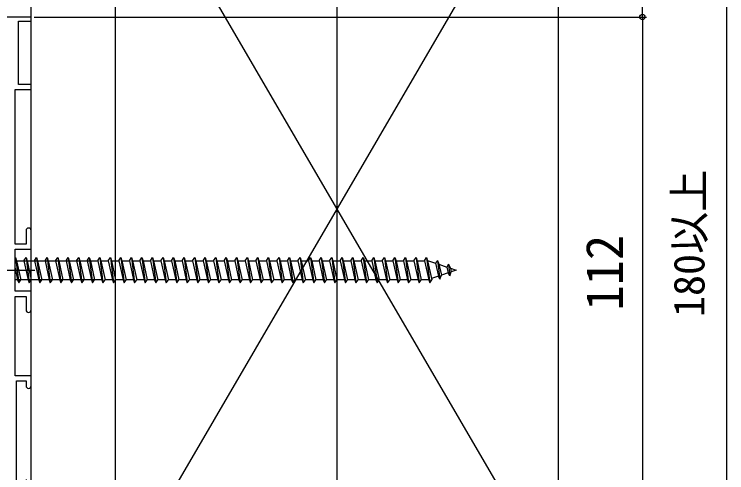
# Model space of a CAD drawing. Units: millimetres, scale not verified. Extents: x -525 to 525, y -782 to 778.
# Drawn here: x -14 to 155, y 219.7 to 328.4 of the extents above; entities that cross this region are included whole.
import ezdxf
from ezdxf.enums import TextEntityAlignment as Align

# ---------------------------------------------------------------- set-up
doc = ezdxf.new("R2010")
doc.units = ezdxf.units.MM
doc.header["$LTSCALE"] = 4
for name, color, linetype in [('0-2_YKK_11', 7, 'Continuous'), ('0-3_YKK_12', 2, 'Continuous'), ('0-4_YKK_13', 4, 'Continuous'), ('0-5_YKK_D', 6, 'Continuous'), ('0-7_YSS_K', 3, 'Continuous')]:
    doc.layers.add(name, color=color, linetype=linetype)
doc.styles.add('ＭＳ ゴシック', font='')
doc.styles.get('ＭＳ ゴシック').set_extended_font_data('MS Gothic')

msp = doc.modelspace()

# ---------------------------------------------------------------- linework, layer by layer
at = {"layer": '0-2_YKK_11'}
for points in [[(-11.2, 277.1), (-11.2, 273.9), (-13.8, 273.9), (-13.8, 310.5), (-10, 310.5), (-10, 311.7), (-13, 311.7), (-13, 326.7), (-10, 326.7), (-10, 327.7), (-20, 327.7)], [(-10, 258.3), (-10, 262.7), (-13.8, 262.7), (-13.8, 272.7), (-10, 272.7), (-10, 277.1)], [(-10, 240.3), (-10, 242.7), (-13.8, 242.7), (-13.8, 261.5), (-11.2, 261.5), (-11.2, 258.3)], [(-11.2, 218.1), (-11.2, 216.9), (-13.5, 216.9), (-13.5, 241.5), (-11.2, 241.5), (-11.2, 240.3)]]:
    msp.add_lwpolyline(points, dxfattribs=at)
for centre, start, end in [((-10.6, 277.1), 90.00001, 179.99999), ((-10.6, 277.1), 0.00001, 89.99999), ((-10.6, 258.3), 180.00001, 269.99999), ((-10.6, 258.3), 270.00001, 359.99999), ((-10.6, 240.3), 180.00001, 269.99999), ((-10.6, 240.3), 270.00001, 359.99999)]:
    msp.add_arc(centre, 0.6, start, end, dxfattribs=at)
at = {"layer": '0-3_YKK_12'}
for p, q in [((62.5, 508.2), (62.5, 70.2)), ((-24.1, 267.7), (-9.1, 267.7))]:
    msp.add_line(p, q, dxfattribs=at)
at = {"layer": '0-4_YKK_13'}
for p, q in [((-13.7, 270.7), (-12.95, 264.7)), ((-11.2, 270.7), (-10.45, 264.7)), ((-8.7, 270.7), (-7.95, 264.7)), ((-6.7, 269.95), (-6.2, 270.7)), ((-6.2, 270.7), (-5.45, 264.7)), ((-6.2, 270.7), (-5.95, 269.95)), ((-3.7, 270.7), (-2.95, 264.7)), ((-1.2, 270.7), (-0.45, 264.7)), ((1.3, 270.7), (2.05, 264.7)), ((3.8, 270.7), (4.55, 264.7)), ((6.3, 270.7), (7.05, 264.7)), ((8.3, 269.95), (8.8, 270.7)), ((8.8, 270.7), (9.55, 264.7)), ((8.8, 270.7), (9.05, 269.95)), ((11.3, 270.7), (12.05, 264.7)), ((13.8, 270.7), (14.55, 264.7)), ((16.3, 270.7), (17.05, 264.7)), ((18.8, 270.7), (19.55, 264.7)), ((21.3, 270.7), (22.05, 264.7)), ((23.8, 270.7), (24.55, 264.7)), ((26.3, 270.7), (27.05, 264.7)), ((28.8, 270.7), (29.55, 264.7)), ((31.3, 270.7), (32.05, 264.7)), ((33.8, 270.7), (34.55, 264.7)), ((36.3, 270.7), (37.05, 264.7)), ((38.8, 270.7), (39.55, 264.7)), ((41.3, 270.7), (42.05, 264.7)), ((43.8, 270.7), (44.55, 264.7)), ((46.3, 270.7), (47.05, 264.7)), ((48.8, 270.7), (49.55, 264.7)), ((51.3, 270.7), (52.05, 264.7)), ((53.8, 270.7), (54.55, 264.7)), ((56.3, 270.7), (57.05, 264.7)), ((58.8, 270.7), (59.55, 264.7)), ((61.3, 270.7), (62.05, 264.7)), ((63.8, 270.7), (64.55, 264.7)), ((66.3, 270.7), (67.05, 264.7)), ((68.8, 270.7), (69.55, 264.7)), ((71.3, 270.7), (72.05, 264.7)), ((73.8, 270.7), (74.55, 264.7)), ((76.3, 270.7), (77.05, 264.7)), ((78.8, 270.7), (79.55, 264.7)), ((81.3, 270.7), (82.05, 264.7)), ((83.8, 270.7), (84.55, 264.7)), ((-13.8, 269.95), (5.8, 269.95)), ((-13.45, 269.95), (-11.7, 269.95)), ((-13.45, 269.95), (-12.45, 265.45)), ((-10.95, 269.95), (-9.95, 265.45)), ((-8.45, 269.95), (-7.45, 265.45)), ((-8.45, 269.95), (-6.7, 269.95)), ((-6.7, 269.95), (-5.7, 265.45)), ((-5.95, 269.95), (-4.95, 265.45)), ((-5.95, 269.95), (-4.2, 269.95)), ((-3.45, 269.95), (-1.7, 269.95)), ((-3.45, 269.95), (-2.45, 265.45)), ((-0.95, 269.95), (0.8, 269.95)), ((-0.95, 269.95), (0.05, 265.45)), ((1.55, 269.95), (3.3, 269.95)), ((1.55, 269.95), (2.55, 265.45)), ((4.05, 269.95), (5.05, 265.45)), ((6.55, 269.95), (7.55, 265.45)), ((6.55, 269.95), (8.3, 269.95)), ((8.3, 269.95), (9.3, 265.45)), ((9.05, 269.95), (10.05, 265.45)), ((9.05, 269.95), (10.8, 269.95)), ((11.55, 269.95), (13.3, 269.95)), ((11.55, 269.95), (12.55, 265.45)), ((14.05, 269.95), (15.8, 269.95)), ((14.05, 269.95), (15.05, 265.45)), ((16.55, 269.95), (18.3, 269.95)), ((16.55, 269.95), (17.55, 265.45)), ((19.05, 269.95), (20.8, 269.95)), ((19.05, 269.95), (20.05, 265.45)), ((21.55, 269.95), (23.3, 269.95)), ((21.55, 269.95), (22.55, 265.45)), ((24.05, 269.95), (25.8, 269.95)), ((24.05, 269.95), (25.05, 265.45)), ((26.55, 269.95), (28.3, 269.95)), ((26.55, 269.95), (27.55, 265.45)), ((29.05, 269.95), (30.8, 269.95)), ((29.05, 269.95), (30.05, 265.45)), ((31.55, 269.95), (33.3, 269.95)), ((31.55, 269.95), (32.55, 265.45)), ((34.05, 269.95), (35.8, 269.95)), ((34.05, 269.95), (35.05, 265.45)), ((36.55, 269.95), (38.3, 269.95)), ((36.55, 269.95), (37.55, 265.45)), ((39.05, 269.95), (40.8, 269.95)), ((39.05, 269.95), (40.05, 265.45)), ((41.55, 269.95), (43.3, 269.95)), ((41.55, 269.95), (42.55, 265.45)), ((44.05, 269.95), (45.8, 269.95)), ((44.05, 269.95), (45.05, 265.45)), ((46.55, 269.95), (48.3, 269.95)), ((46.55, 269.95), (47.55, 265.45)), ((49.05, 269.95), (50.8, 269.95)), ((49.05, 269.95), (50.05, 265.45)), ((51.55, 269.95), (53.3, 269.95)), ((51.55, 269.95), (52.55, 265.45)), ((54.05, 269.95), (55.8, 269.95)), ((54.05, 269.95), (55.05, 265.45)), ((56.55, 269.95), (58.3, 269.95)), ((56.55, 269.95), (57.55, 265.45)), ((59.05, 269.95), (60.8, 269.95)), ((59.05, 269.95), (60.05, 265.45)), ((61.55, 269.95), (63.3, 269.95)), ((61.55, 269.95), (62.55, 265.45)), ((64.05, 269.95), (65.8, 269.95)), ((64.05, 269.95), (65.05, 265.45)), ((66.55, 269.95), (68.3, 269.95)), ((66.55, 269.95), (67.55, 265.45)), ((69.05, 269.95), (70.8, 269.95)), ((69.05, 269.95), (70.05, 265.45)), ((71.55, 269.95), (73.3, 269.95)), ((71.55, 269.95), (72.55, 265.45)), ((74.05, 269.95), (75.8, 269.95)), ((74.05, 269.95), (75.05, 265.45)), ((76.55, 269.95), (78.3, 269.95)), ((76.55, 269.95), (77.55, 265.45)), ((79.05, 269.95), (80.8, 269.95)), ((79.05, 269.95), (80.05, 265.45)), ((81.55, 269.95), (83.3, 269.95)), ((81.55, 269.95), (82.55, 265.45)), ((84.05, 269.95), (84.266, 269.95)), ((84.05, 269.95), (85.05, 265.45)), ((84.266, 269.95), (85.927, 269.378)), ((86.386, 270.013), (85.927, 269.378)), ((85.927, 269.378), (86.62, 266.261)), ((86.386, 270.013), (86.739, 269.098)), ((86.386, 270.013), (86.94, 265.578)), ((86.739, 269.098), (88.634, 268.446)), ((86.739, 269.098), (87.317, 266.501)), ((88.998, 269.114), (88.634, 268.446)), ((88.998, 269.114), (89.446, 268.166)), ((88.998, 269.114), (89.337, 266.403)), ((88.942, 267.06), (87.317, 266.501)), ((88.634, 268.446), (88.942, 267.06)), ((89.337, 266.403), (88.942, 267.06)), ((89.337, 266.403), (89.639, 267.3)), ((89.446, 268.166), (90.8, 267.7)), ((89.446, 268.166), (89.639, 267.3)), ((90.8, 267.7), (89.639, 267.3)), ((6.8, 265.45), (-13.8, 265.45)), ((-13.2, 265.45), (-13.8, 265.45)), ((-10.7, 265.45), (-12.45, 265.45)), ((-5.7, 265.45), (-7.45, 265.45)), ((-5.7, 265.45), (-5.45, 264.7)), ((-5.45, 264.7), (-4.95, 265.45)), ((-3.2, 265.45), (-4.95, 265.45)), ((-0.7, 265.45), (-2.45, 265.45)), ((1.8, 265.45), (0.05, 265.45)), ((4.3, 265.45), (2.55, 265.45)), ((9.3, 265.45), (7.55, 265.45)), ((9.3, 265.45), (9.55, 264.7)), ((9.55, 264.7), (10.05, 265.45)), ((11.8, 265.45), (10.05, 265.45)), ((14.3, 265.45), (12.55, 265.45)), ((16.8, 265.45), (15.05, 265.45)), ((19.3, 265.45), (17.55, 265.45)), ((21.8, 265.45), (20.05, 265.45)), ((24.3, 265.45), (22.55, 265.45)), ((26.8, 265.45), (25.05, 265.45)), ((29.3, 265.45), (27.55, 265.45)), ((31.8, 265.45), (30.05, 265.45)), ((34.3, 265.45), (32.55, 265.45)), ((36.8, 265.45), (35.05, 265.45)), ((39.3, 265.45), (37.55, 265.45)), ((41.8, 265.45), (40.05, 265.45)), ((44.3, 265.45), (42.55, 265.45)), ((46.8, 265.45), (45.05, 265.45)), ((49.3, 265.45), (47.55, 265.45)), ((51.8, 265.45), (50.05, 265.45)), ((54.3, 265.45), (52.55, 265.45)), ((56.8, 265.45), (55.05, 265.45)), ((59.3, 265.45), (57.55, 265.45)), ((61.8, 265.45), (60.05, 265.45)), ((64.3, 265.45), (62.55, 265.45)), ((66.8, 265.45), (65.05, 265.45)), ((69.3, 265.45), (67.55, 265.45)), ((71.8, 265.45), (70.05, 265.45)), ((74.3, 265.45), (72.55, 265.45)), ((76.8, 265.45), (75.05, 265.45)), ((79.3, 265.45), (77.55, 265.45)), ((81.8, 265.45), (80.05, 265.45)), ((84.266, 265.45), (82.55, 265.45)), ((84.298, 265.461), (84.266, 265.45)), ((86.62, 266.261), (84.994, 265.701)), ((86.94, 265.578), (86.62, 266.261)), ((86.94, 265.578), (87.317, 266.501))]:
    msp.add_line(p, q, dxfattribs=at)
for points in [[(-13.8, 270.55), (-13.7, 270.7), (-13.45, 269.95)], [(-11.7, 269.95), (-11.2, 270.7), (-10.95, 269.95)], [(-9.2, 269.95), (-8.7, 270.7), (-8.45, 269.95)], [(-4.2, 269.95), (-3.7, 270.7), (-3.45, 269.95)], [(-1.7, 269.95), (-1.2, 270.7), (-0.95, 269.95)], [(0.8, 269.95), (1.3, 270.7), (1.55, 269.95)], [(3.3, 269.95), (3.8, 270.7), (4.05, 269.95)], [(5.8, 269.95), (6.3, 270.7), (6.55, 269.95)], [(10.8, 269.95), (11.3, 270.7), (11.55, 269.95)], [(13.3, 269.95), (13.8, 270.7), (14.05, 269.95)], [(15.8, 269.95), (16.3, 270.7), (16.55, 269.95)], [(18.3, 269.95), (18.8, 270.7), (19.05, 269.95)], [(20.8, 269.95), (21.3, 270.7), (21.55, 269.95)], [(23.3, 269.95), (23.8, 270.7), (24.05, 269.95)], [(25.8, 269.95), (26.3, 270.7), (26.55, 269.95)], [(28.3, 269.95), (28.8, 270.7), (29.05, 269.95)], [(30.8, 269.95), (31.3, 270.7), (31.55, 269.95)], [(33.3, 269.95), (33.8, 270.7), (34.05, 269.95)], [(35.8, 269.95), (36.3, 270.7), (36.55, 269.95)], [(38.3, 269.95), (38.8, 270.7), (39.05, 269.95)], [(40.8, 269.95), (41.3, 270.7), (41.55, 269.95)], [(43.3, 269.95), (43.8, 270.7), (44.05, 269.95)], [(45.8, 269.95), (46.3, 270.7), (46.55, 269.95)], [(48.3, 269.95), (48.8, 270.7), (49.05, 269.95)], [(50.8, 269.95), (51.3, 270.7), (51.55, 269.95)], [(53.3, 269.95), (53.8, 270.7), (54.05, 269.95)], [(55.8, 269.95), (56.3, 270.7), (56.55, 269.95)], [(58.3, 269.95), (58.8, 270.7), (59.05, 269.95)], [(60.8, 269.95), (61.3, 270.7), (61.55, 269.95)], [(63.3, 269.95), (63.8, 270.7), (64.05, 269.95)], [(65.8, 269.95), (66.3, 270.7), (66.55, 269.95)], [(68.3, 269.95), (68.8, 270.7), (69.05, 269.95)], [(70.8, 269.95), (71.3, 270.7), (71.55, 269.95)], [(73.3, 269.95), (73.8, 270.7), (74.05, 269.95)], [(75.8, 269.95), (76.3, 270.7), (76.55, 269.95)], [(78.3, 269.95), (78.8, 270.7), (79.05, 269.95)], [(80.8, 269.95), (81.3, 270.7), (81.55, 269.95)], [(83.3, 269.95), (83.8, 270.7), (84.05, 269.95)], [(-11.7, 269.95), (-10.7, 265.45), (-10.45, 264.7), (-9.95, 265.45)], [(-9.2, 269.95), (-8.2, 265.45), (-7.95, 264.7), (-7.45, 265.45)], [(-4.2, 269.95), (-3.2, 265.45), (-2.95, 264.7), (-2.45, 265.45)], [(-1.7, 269.95), (-0.7, 265.45), (-0.45, 264.7), (0.05, 265.45)], [(0.8, 269.95), (1.8, 265.45), (2.05, 264.7), (2.55, 265.45)], [(3.3, 269.95), (4.3, 265.45), (4.55, 264.7), (5.05, 265.45)], [(5.8, 269.95), (6.8, 265.45), (7.05, 264.7), (7.55, 265.45)], [(10.8, 269.95), (11.8, 265.45), (12.05, 264.7), (12.55, 265.45)], [(13.3, 269.95), (14.3, 265.45), (14.55, 264.7), (15.05, 265.45)], [(15.8, 269.95), (16.8, 265.45), (17.05, 264.7), (17.55, 265.45)], [(18.3, 269.95), (19.3, 265.45), (19.55, 264.7), (20.05, 265.45)], [(20.8, 269.95), (21.8, 265.45), (22.05, 264.7), (22.55, 265.45)], [(23.3, 269.95), (24.3, 265.45), (24.55, 264.7), (25.05, 265.45)], [(25.8, 269.95), (26.8, 265.45), (27.05, 264.7), (27.55, 265.45)], [(28.3, 269.95), (29.3, 265.45), (29.55, 264.7), (30.05, 265.45)], [(30.8, 269.95), (31.8, 265.45), (32.05, 264.7), (32.55, 265.45)], [(33.3, 269.95), (34.3, 265.45), (34.55, 264.7), (35.05, 265.45)], [(35.8, 269.95), (36.8, 265.45), (37.05, 264.7), (37.55, 265.45)], [(38.3, 269.95), (39.3, 265.45), (39.55, 264.7), (40.05, 265.45)], [(40.8, 269.95), (41.8, 265.45), (42.05, 264.7), (42.55, 265.45)], [(43.3, 269.95), (44.3, 265.45), (44.55, 264.7), (45.05, 265.45)], [(45.8, 269.95), (46.8, 265.45), (47.05, 264.7), (47.55, 265.45)], [(48.3, 269.95), (49.3, 265.45), (49.55, 264.7), (50.05, 265.45)], [(50.8, 269.95), (51.8, 265.45), (52.05, 264.7), (52.55, 265.45)], [(53.3, 269.95), (54.3, 265.45), (54.55, 264.7), (55.05, 265.45)], [(55.8, 269.95), (56.8, 265.45), (57.05, 264.7), (57.55, 265.45)], [(58.3, 269.95), (59.3, 265.45), (59.55, 264.7), (60.05, 265.45)], [(60.8, 269.95), (61.8, 265.45), (62.05, 264.7), (62.55, 265.45)], [(63.3, 269.95), (64.3, 265.45), (64.55, 264.7), (65.05, 265.45)], [(65.8, 269.95), (66.8, 265.45), (67.05, 264.7), (67.55, 265.45)], [(68.3, 269.95), (69.3, 265.45), (69.55, 264.7), (70.05, 265.45)], [(70.8, 269.95), (71.8, 265.45), (72.05, 264.7), (72.55, 265.45)], [(73.3, 269.95), (74.3, 265.45), (74.55, 264.7), (75.05, 265.45)], [(75.8, 269.95), (76.8, 265.45), (77.05, 264.7), (77.55, 265.45)], [(78.3, 269.95), (79.3, 265.45), (79.55, 264.7), (80.05, 265.45)], [(80.8, 269.95), (81.8, 265.45), (82.05, 264.7), (82.55, 265.45)], [(83.3, 269.95), (84.3, 265.45), (84.55, 264.7), (85.05, 265.45)], [(-13.8, 268.15), (-13.2, 265.45), (-12.95, 264.7), (-12.45, 265.45)]]:
    msp.add_lwpolyline(points, dxfattribs=at)
at = {"layer": '0-5_YKK_D'}
for p, q in [((135, 327.7), (135, 372.2)), ((155, 192.2), (155, 372.2)), ((-9.3, 327.7), (136, 327.7)), ((-9.3, 327.7), (136, 327.7)), ((135, 327.7), (135, 215.7))]:
    msp.add_line(p, q, dxfattribs=at)
msp.add_circle((135, 327.7), 0.637, dxfattribs=at)
msp.add_circle((135, 327.7), 0.637, dxfattribs=at)
at = {"layer": '0-7_YSS_K'}
for p, q in [((10, 70.201), (10, 508.2)), ((10, 70.201), (10, 508.2)), ((-10, 70.201), (-10, 422.201)), ((115, 372.2), (10, 192.2)), ((10, 372.2), (115, 192.2))]:
    msp.add_line(p, q, dxfattribs=at)
msp.add_lwpolyline([(10, 372.2), (115, 372.2), (115, 192.2), (10, 192.2)], close=True, dxfattribs=at)

# ---------------------------------------------------------------- texts
at = {"layer": '0-5_YKK_D', "style": 'ＭＳ ゴシック'}
for s, height, p in [('180以上', 7.331, (151.92, 256.603)), ('112', 8.798, (133, 258.132))]:
    msp.add_text(s, height=height, rotation=90, dxfattribs=at).set_placement(p, align=Align.BOTTOM_LEFT)

doc.saveas('drawing.dxf')
